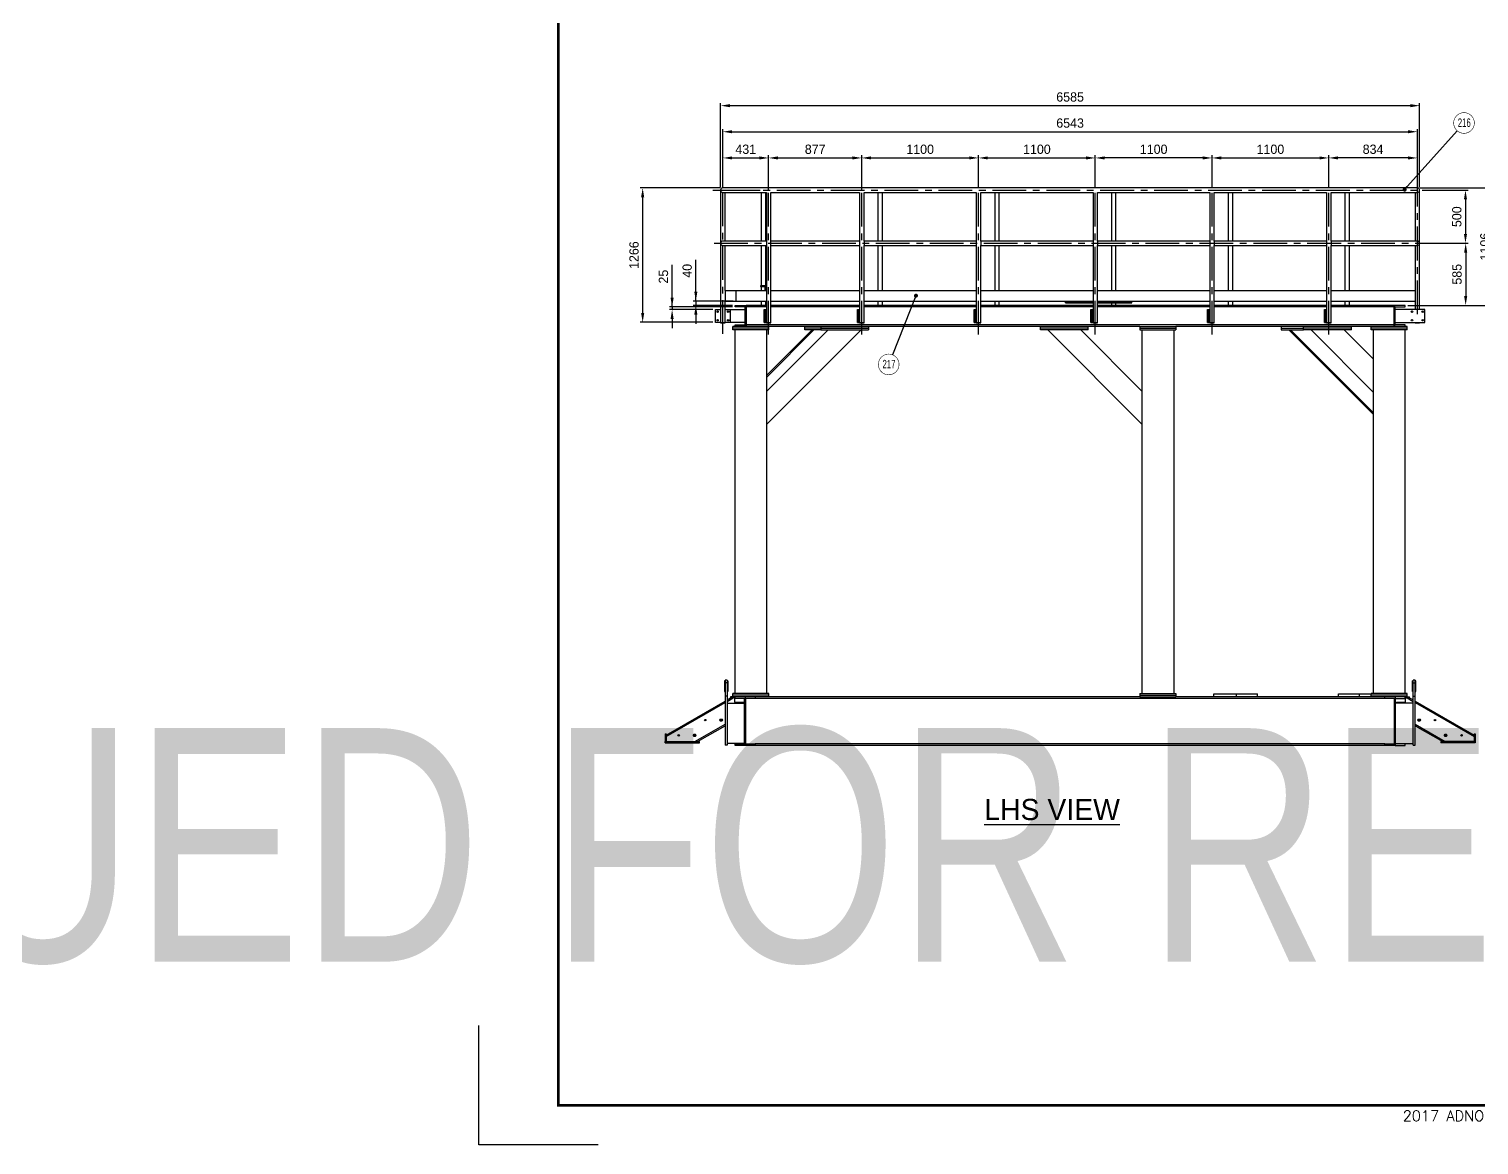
# Model space of a CAD drawing. Header units: millimetres. Extents: x 0 to 16187, y -20471 to 6290.
# Drawn here: x 1265 to 1812, y 1477 to 1897 of the extents above; entities that cross this region are included whole.
import ezdxf
from ezdxf.enums import TextEntityAlignment as Align

# ---------------------------------------------------------------- set-up
doc = ezdxf.new("R2018")
doc.units = ezdxf.units.MM
doc.header["$PDSIZE"] = -1
doc.linetypes.add('CENTERX2', pattern=[20.32, 12.7, -2.54, 2.54, -2.54])
doc.layers.add('BORDER1', color=3, linetype='Continuous')
doc.layers.add('BORDER2', color=7, linetype='Continuous')
doc.styles.add('ROMANC', font='ROMANC', dxfattribs={"height": 5})
doc.styles.add('ROMAND-1', font='ic-romand.shx')
doc.styles.add('ROMANS', font='ROMANS.shx', dxfattribs={"width": 0.8})
doc.styles.add('ROMANT', font='ROMANT', dxfattribs={"height": 4})
doc.styles.add('SLDTEXTSTYLE2', font='TXT', dxfattribs={"width": 0.686449})
doc.dimstyles.new('AM_ISO', dxfattribs={"dimtxt": 3.5, "dimasz": 3.5, "dimexe": 1, "dimexo": 1, "dimgap": 1.5, "dimtad": 1, "dimdsep": 46, "dimtxsty": 'Standard', "dimcen": 0, "dimclrd": 1, "dimclre": 1, "dimclrt": 1, "dimadec": 0, "dimazin": 2, "dimtp": 0.1, "dimtm": 0.1, "dimtfac": 0.71, "dimtdec": 3, "dimtmove": 0, "dimatfit": 3, "dimfxl": 1, "dimlwd": -1, "dimlwe": -1, "dimarcsym": 1})
doc.dimstyles.new('AM_ISO$7', dxfattribs={"dimtxt": 3.5, "dimasz": 3.5, "dimexe": 1, "dimexo": 1, "dimgap": 1.5, "dimtad": 1, "dimtoh": 1, "dimdsep": 46, "dimtxsty": 'Standard', "dimcen": 0, "dimclrd": 1, "dimclre": 1, "dimclrt": 1, "dimadec": 0, "dimazin": 2, "dimtp": 0.1, "dimtm": 0.1, "dimtfac": 0.71, "dimtdec": 3, "dimtmove": 0, "dimatfit": 3, "dimfxl": 1, "dimlwd": -1, "dimlwe": -1, "dimarcsym": 1})

# ---------------------------------------------------------------- blocks, each defined once
blk = doc.blocks.new('*U609')
at = {"layer": 'BORDER1', "color": 154, "true_color": 0x1859a9, "const_width": 1}
blk.add_lwpolyline([(1.81, 811), (1144, 811), (1144, 0), (0, 0), (0, 811)], close=True, dxfattribs=at)
at = {"layer": 'BORDER2'}
blk.add_lwpolyline([(15, -15), (-30, -15), (-30, 30)], dxfattribs=at)
at = {"layer": 'BORDER2', "color": 154, "true_color": 0x1859a9, "style": 'ROMANS'}
blk.add_text('2017 ADNOC Onshore . All rights reserved. Abu Dhabi Company for Onshore Petroleum Operations Ltd. Restricted Circulation', height=4, dxfattribs=at).set_placement((489.5, -2), align=Align.TOP_CENTER)
at = {"layer": 'BORDER2', "flags": 8}
for tag, height, style, p in [('REV-A', 3.24, 'ROMANS', (986.93, 140.25)), ('RE-A', 8.06, 'ROMANT', (1084.63, 7.17))]:
    blk.add_attdef(tag, text='', height=height, dxfattribs=dict(at, style=style)).set_placement(p, align=Align.CENTER)
at = {"layer": 'BORDER2', "style": 'ROMANS', "width": 3.830216}
blk.add_attdef('DATE-A', text='', height=3.24, dxfattribs=at).set_placement((995.51, 140.25), (1008.51, 140.25), align=Align.FIT)
at = {"layer": 'BORDER2'}
for tag, height, style, p in [('DRN-A', 3.24, 'ROMANS', (1018.38, 140.25)), ('CHD-A', 3.24, 'ROMANS', (1032.35, 140.25)), ('APD-A', 3.24, 'ROMANS', (1046.64, 140.25)), ('CONS_CONT_VEND', 4.2, 'ROMANC', (1061.39, 72.83))]:
    blk.add_attdef(tag, text='', height=height, dxfattribs=dict(at, style=style)).set_placement(p, align=Align.CENTER)
at = {"layer": 'BORDER2', "style": 'ROMANS', "width": 0.8}
for tag, p, height in [('1:X', (997.23, 122.55), 3.5), ('LOC', (1042.74, 122.55), 3.5), ('PROJ_NO', (1118.64, 122.55), 3.5), ('CONS_DRG_NO', (1011, 63), 3)]:
    blk.add_attdef(tag, p, '', height=height, dxfattribs=at)
at = {"layer": 'BORDER2', "lineweight": 30, "width": 0.8, "flags": 104}
blk.add_attdef('COMMENTS-A', text='', height=2.2, dxfattribs=at).set_placement((1055.21, 142.07), align=Align.MIDDLE_LEFT)
at = {"layer": 'BORDER2', "style": 'ROMANS', "width": 0.8}
for tag, p in [('PROJECT_TITLE_1', (1061.07, 55.35)), ('PROJECT_TITLE_2', (1061.07, 49.3))]:
    blk.add_attdef(tag, text='', height=3.5, dxfattribs=at).set_placement(p, align=Align.MIDDLE)
at = {"layer": 'BORDER2', "style": 'ROMANT', "width": 0.8}
for tag, p in [('DRG_TITLE_1', (1061.07, 36.31)), ('DRG_TITLE_2', (1061.07, 28.31)), ('DRG_TITLE_3', (1061.07, 20.31))]:
    blk.add_attdef(tag, text='', height=5, dxfattribs=at).set_placement(p, align=Align.CENTER)
at = {"layer": 'BORDER2', "style": 'ROMANT'}
for tag, p in [('AR', (995, 7.17)), ('PA', (1011.74, 7.17)), ('DC', (1028.45, 7.17)), ('TS', (1120.84, 7.17))]:
    blk.add_attdef(tag, p, '', height=8.06, dxfattribs=at)
for tag, p in [('SRNO', (1074.7, 7.17)), ('SH', (1115.8, 7.18))]:
    blk.add_attdef(tag, text='', height=8.06, dxfattribs=at).set_placement(p, align=Align.RIGHT)
at = {"layer": 'BORDER2', "style": 'ROMANS', "flags": 2}
blk.add_attdef('TB_VERSION', text='', height=2, dxfattribs=at).set_placement((1, -1), align=Align.TOP_LEFT)
blk = doc.blocks.new('*D4707')
at = {"color": 1, "linetype": 'ByBlock'}
for p, q in [((1789.5, 1837.6), (1818.2, 1837.6)), ((1817.2, 1834.1), (1817.2, 1796.86)), ((1784.92, 1793.36), (1818.2, 1793.36))]:
    blk.add_line(p, q, dxfattribs=at)
at = {"color": 1}
for points in [[(1817.78, 1834.1), (1816.61, 1834.1), (1817.2, 1837.6)], [(1816.61, 1796.86), (1817.78, 1796.86), (1817.2, 1793.36)]]:
    blk.add_solid(points, dxfattribs=at)
at = {"layer": 'Defpoints', "color": 0}
for p in [(1788.5, 1837.6), (1783.92, 1793.36), (1817.2, 1793.36)]:
    blk.add_point(p, dxfattribs=at)
at = {"color": 1, "insert": (1813.95, 1815.48), "char_height": 3.5, "attachment_point": 5, "rotation": 90}
blk.add_mtext('1106', dxfattribs=at)
blk = doc.blocks.new('*D4708')
at = {"color": 1, "linetype": 'ByBlock'}
for p, q in [((1526.78, 1837.76), (1526.78, 1849.9)), ((1530.28, 1848.9), (1540.54, 1848.9)), ((1544.04, 1837.76), (1544.04, 1849.9))]:
    blk.add_line(p, q, dxfattribs=at)
at = {"color": 1}
for points in [[(1530.28, 1849.48), (1530.28, 1848.32), (1526.78, 1848.9)], [(1540.54, 1848.32), (1540.54, 1849.48), (1544.04, 1848.9)]]:
    blk.add_solid(points, dxfattribs=at)
at = {"layer": 'Defpoints', "color": 0}
for p in [(1544.04, 1848.9), (1526.78, 1836.76), (1544.04, 1836.76)]:
    blk.add_point(p, dxfattribs=at)
at = {"color": 1, "insert": (1535.41, 1852.15), "char_height": 3.5, "attachment_point": 5}
blk.add_mtext('431', dxfattribs=at)
blk = doc.blocks.new('*D4709')
at = {"color": 1, "linetype": 'ByBlock'}
for p, q in [((1544.04, 1837.76), (1544.04, 1849.9)), ((1547.54, 1848.9), (1575.63, 1848.9)), ((1579.13, 1837.76), (1579.13, 1849.9))]:
    blk.add_line(p, q, dxfattribs=at)
at = {"color": 1}
for points in [[(1547.54, 1849.48), (1547.54, 1848.32), (1544.04, 1848.9)], [(1575.63, 1848.32), (1575.63, 1849.48), (1579.13, 1848.9)]]:
    blk.add_solid(points, dxfattribs=at)
at = {"layer": 'Defpoints', "color": 0}
for p in [(1579.13, 1848.9), (1544.04, 1836.76), (1579.13, 1836.76)]:
    blk.add_point(p, dxfattribs=at)
at = {"color": 1, "insert": (1561.58, 1852.15), "char_height": 3.5, "attachment_point": 5}
blk.add_mtext('877', dxfattribs=at)
blk = doc.blocks.new('*D4710')
at = {"color": 1, "linetype": 'ByBlock'}
for p, q in [((1579.13, 1837.76), (1579.13, 1849.9)), ((1582.63, 1848.9), (1619.63, 1848.9)), ((1623.13, 1837.76), (1623.13, 1849.9))]:
    blk.add_line(p, q, dxfattribs=at)
at = {"color": 1}
for points in [[(1582.63, 1849.48), (1582.63, 1848.32), (1579.13, 1848.9)], [(1619.63, 1848.32), (1619.63, 1849.48), (1623.13, 1848.9)]]:
    blk.add_solid(points, dxfattribs=at)
at = {"layer": 'Defpoints', "color": 0}
for p in [(1623.13, 1848.9), (1579.13, 1836.76), (1623.13, 1836.76)]:
    blk.add_point(p, dxfattribs=at)
at = {"color": 1, "insert": (1601.13, 1852.15), "char_height": 3.5, "attachment_point": 5}
blk.add_mtext('1100', dxfattribs=at)
blk = doc.blocks.new('*D4711')
at = {"color": 1, "linetype": 'ByBlock'}
for p, q in [((1623.13, 1837.76), (1623.13, 1849.9)), ((1626.63, 1848.9), (1663.63, 1848.9)), ((1667.13, 1837.76), (1667.13, 1849.9))]:
    blk.add_line(p, q, dxfattribs=at)
at = {"color": 1}
for points in [[(1626.63, 1849.48), (1626.63, 1848.32), (1623.13, 1848.9)], [(1663.63, 1848.32), (1663.63, 1849.48), (1667.13, 1848.9)]]:
    blk.add_solid(points, dxfattribs=at)
at = {"layer": 'Defpoints', "color": 0}
for p in [(1667.13, 1848.9), (1623.13, 1836.76), (1667.13, 1836.76)]:
    blk.add_point(p, dxfattribs=at)
at = {"color": 1, "insert": (1645.13, 1852.15), "char_height": 3.5, "attachment_point": 5}
blk.add_mtext('1100', dxfattribs=at)
blk = doc.blocks.new('*D4712')
at = {"color": 1, "linetype": 'ByBlock'}
for p, q in [((1667.13, 1837.76), (1667.13, 1849.9)), ((1707.63, 1848.9), (1670.63, 1848.9)), ((1711.13, 1837.76), (1711.13, 1849.9))]:
    blk.add_line(p, q, dxfattribs=at)
at = {"color": 1}
for points in [[(1670.63, 1849.48), (1670.63, 1848.32), (1667.13, 1848.9)], [(1707.63, 1848.32), (1707.63, 1849.48), (1711.13, 1848.9)]]:
    blk.add_solid(points, dxfattribs=at)
at = {"layer": 'Defpoints', "color": 0}
for p in [(1667.13, 1848.9), (1667.13, 1836.76), (1711.13, 1836.76)]:
    blk.add_point(p, dxfattribs=at)
at = {"color": 1, "insert": (1689.13, 1852.15), "char_height": 3.5, "attachment_point": 5}
blk.add_mtext('1100', dxfattribs=at)
blk = doc.blocks.new('*D4713')
at = {"color": 1, "linetype": 'ByBlock'}
for p, q in [((1711.13, 1837.76), (1711.13, 1849.9)), ((1714.63, 1848.9), (1751.63, 1848.9)), ((1755.13, 1837.76), (1755.13, 1849.9))]:
    blk.add_line(p, q, dxfattribs=at)
at = {"color": 1}
for points in [[(1714.63, 1849.48), (1714.63, 1848.32), (1711.13, 1848.9)], [(1751.63, 1848.32), (1751.63, 1849.48), (1755.13, 1848.9)]]:
    blk.add_solid(points, dxfattribs=at)
at = {"layer": 'Defpoints', "color": 0}
for p in [(1755.13, 1848.9), (1711.13, 1836.76), (1755.13, 1836.76)]:
    blk.add_point(p, dxfattribs=at)
at = {"color": 1, "insert": (1733.13, 1852.15), "char_height": 3.5, "attachment_point": 5}
blk.add_mtext('1100', dxfattribs=at)
blk = doc.blocks.new('*D4714')
at = {"color": 1, "linetype": 'ByBlock'}
for p, q in [((1755.13, 1837.76), (1755.13, 1849.9)), ((1785, 1848.9), (1758.63, 1848.9)), ((1788.5, 1837.76), (1788.5, 1849.9))]:
    blk.add_line(p, q, dxfattribs=at)
at = {"color": 1}
for points in [[(1758.63, 1849.48), (1758.63, 1848.32), (1755.13, 1848.9)], [(1785, 1848.32), (1785, 1849.48), (1788.5, 1848.9)]]:
    blk.add_solid(points, dxfattribs=at)
at = {"layer": 'Defpoints', "color": 0}
for p in [(1755.13, 1848.9), (1755.13, 1836.76), (1788.5, 1836.76)]:
    blk.add_point(p, dxfattribs=at)
at = {"color": 1, "insert": (1771.81, 1852.15), "char_height": 3.5, "attachment_point": 5}
blk.add_mtext('834', dxfattribs=at)
blk = doc.blocks.new('*D4715')
at = {"color": 1, "linetype": 'ByBlock'}
for p, q in [((1526.78, 1837.76), (1526.78, 1859.77)), ((1530.28, 1858.77), (1785, 1858.77)), ((1788.5, 1837.76), (1788.5, 1859.77))]:
    blk.add_line(p, q, dxfattribs=at)
at = {"color": 1}
for points in [[(1530.28, 1859.35), (1530.28, 1858.19), (1526.78, 1858.77)], [(1785, 1858.19), (1785, 1859.35), (1788.5, 1858.77)]]:
    blk.add_solid(points, dxfattribs=at)
at = {"layer": 'Defpoints', "color": 0}
for p in [(1788.5, 1858.77), (1526.78, 1836.76), (1788.5, 1836.76)]:
    blk.add_point(p, dxfattribs=at)
at = {"color": 1, "insert": (1657.64, 1862.02), "char_height": 3.5, "attachment_point": 5}
blk.add_mtext('6543', dxfattribs=at)
blk = doc.blocks.new('*D4716')
at = {"color": 1, "linetype": 'ByBlock'}
for p, q in [((1525.94, 1837.76), (1525.94, 1869.6)), ((1789.35, 1837.76), (1789.35, 1869.6)), ((1529.44, 1868.6), (1785.85, 1868.6))]:
    blk.add_line(p, q, dxfattribs=at)
at = {"color": 1}
for points in [[(1529.44, 1869.18), (1529.44, 1868.01), (1525.94, 1868.6)], [(1785.85, 1868.01), (1785.85, 1869.18), (1789.35, 1868.6)]]:
    blk.add_solid(points, dxfattribs=at)
at = {"layer": 'Defpoints', "color": 0}
for p in [(1789.35, 1868.6), (1525.94, 1836.76), (1789.35, 1836.76)]:
    blk.add_point(p, dxfattribs=at)
at = {"color": 1, "insert": (1657.64, 1871.85), "char_height": 3.5, "attachment_point": 5}
blk.add_mtext('6585', dxfattribs=at)
blk = doc.blocks.new('*D4717')
at = {"color": 1, "linetype": 'ByBlock'}
for p, q in [((1790.35, 1836.76), (1807.63, 1836.76)), ((1806.63, 1833.26), (1806.63, 1820.26)), ((1790.35, 1816.76), (1807.63, 1816.76))]:
    blk.add_line(p, q, dxfattribs=at)
at = {"color": 1}
for points in [[(1807.21, 1833.26), (1806.05, 1833.26), (1806.63, 1836.76)], [(1806.05, 1820.26), (1807.21, 1820.26), (1806.63, 1816.76)]]:
    blk.add_solid(points, dxfattribs=at)
at = {"layer": 'Defpoints', "color": 0}
for p in [(1789.35, 1836.76), (1789.35, 1816.76), (1806.63, 1816.76)]:
    blk.add_point(p, dxfattribs=at)
at = {"color": 1, "insert": (1803.38, 1826.76), "char_height": 3.5, "attachment_point": 5, "rotation": 90}
blk.add_mtext('500', dxfattribs=at)
blk = doc.blocks.new('*D4718')
at = {"color": 1, "linetype": 'ByBlock'}
for p, q in [((1790.35, 1816.76), (1807.71, 1816.76)), ((1806.71, 1813.26), (1806.71, 1796.86)), ((1784.92, 1793.36), (1807.71, 1793.36))]:
    blk.add_line(p, q, dxfattribs=at)
at = {"color": 1}
for points in [[(1807.29, 1813.26), (1806.12, 1813.26), (1806.71, 1816.76)], [(1806.12, 1796.86), (1807.29, 1796.86), (1806.71, 1793.36)]]:
    blk.add_solid(points, dxfattribs=at)
at = {"layer": 'Defpoints', "color": 0}
for p in [(1789.35, 1816.76), (1783.92, 1793.36), (1806.71, 1793.36)]:
    blk.add_point(p, dxfattribs=at)
at = {"color": 1, "insert": (1803.46, 1805.06), "char_height": 3.5, "attachment_point": 5, "rotation": 90}
blk.add_mtext('585', dxfattribs=at)
blk = doc.blocks.new('*D4719')
at = {"color": 1, "linetype": 'ByBlock'}
for p, q in [((1525.78, 1837.6), (1495.56, 1837.6)), ((1496.56, 1834.1), (1496.56, 1790.46)), ((1522.98, 1786.96), (1495.56, 1786.96))]:
    blk.add_line(p, q, dxfattribs=at)
at = {"color": 1}
for points in [[(1497.14, 1834.1), (1495.97, 1834.1), (1496.56, 1837.6)], [(1495.97, 1790.46), (1497.14, 1790.46), (1496.56, 1786.96)]]:
    blk.add_solid(points, dxfattribs=at)
at = {"layer": 'Defpoints', "color": 0}
for p in [(1526.78, 1837.6), (1496.56, 1786.96), (1523.98, 1786.96)]:
    blk.add_point(p, dxfattribs=at)
at = {"color": 1, "insert": (1493.31, 1812.28), "char_height": 3.5, "attachment_point": 5, "rotation": 90}
blk.add_mtext('1266', dxfattribs=at)
blk = doc.blocks.new('*D4734')
at = {"color": 1, "linetype": 'ByBlock'}
for p, q in [((1507.66, 1792.76), (1507.66, 1808.59)), ((1507.66, 1796.26), (1507.66, 1799.76)), ((1530.36, 1792.76), (1506.66, 1792.76)), ((1507.66, 1792.76), (1507.66, 1791.76)), ((1522.98, 1791.76), (1506.66, 1791.76)), ((1507.66, 1788.26), (1507.66, 1784.76))]:
    blk.add_line(p, q, dxfattribs=at)
at = {"color": 1}
for points in [[(1507.07, 1796.26), (1508.24, 1796.26), (1507.66, 1792.76)], [(1508.24, 1788.26), (1507.07, 1788.26), (1507.66, 1791.76)]]:
    blk.add_solid(points, dxfattribs=at)
at = {"layer": 'Defpoints', "color": 0}
for p in [(1531.36, 1792.76), (1507.66, 1791.76), (1523.98, 1791.76)]:
    blk.add_point(p, dxfattribs=at)
at = {"color": 1, "insert": (1504.41, 1804.17), "char_height": 3.5, "attachment_point": 5, "rotation": 90}
blk.add_mtext('25', dxfattribs=at)
blk = doc.blocks.new('*D4748')
at = {"color": 1, "linetype": 'ByBlock'}
for p, q in [((1516.6, 1794.96), (1516.6, 1810.5)), ((1516.6, 1798.46), (1516.6, 1801.96)), ((1530.63, 1794.96), (1515.6, 1794.96)), ((1530.36, 1793.36), (1515.6, 1793.36)), ((1516.6, 1794.96), (1516.6, 1793.36)), ((1516.6, 1789.86), (1516.6, 1786.36))]:
    blk.add_line(p, q, dxfattribs=at)
at = {"color": 1}
for points in [[(1516.01, 1798.46), (1517.18, 1798.46), (1516.6, 1794.96)], [(1517.18, 1789.86), (1516.01, 1789.86), (1516.6, 1793.36)]]:
    blk.add_solid(points, dxfattribs=at)
at = {"layer": 'Defpoints', "color": 0}
for p in [(1516.6, 1793.36), (1531.36, 1793.36), (1531.63, 1794.96)]:
    blk.add_point(p, dxfattribs=at)
at = {"color": 1, "insert": (1513.35, 1806.37), "char_height": 3.5, "attachment_point": 5, "rotation": 90}
blk.add_mtext('40', dxfattribs=at)

msp = doc.modelspace()

# ---------------------------------------------------------------- linework, layer by layer
at = {"color": 3, "linetype": 'CENTERX2'}
for p, q in [((1526.78285, 1782.61419), (1526.78285, 1842.53742)), ((1544.03885, 1782.37419), (1544.03885, 1842.29742)), ((1579.12685, 1782.37419), (1579.12685, 1843.62841)), ((1623.12685, 1782.37419), (1623.12685, 1842.29742)), ((1667.12685, 1782.37419), (1667.12685, 1842.29742)), ((1711.12685, 1782.37419), (1711.12685, 1842.29742)), ((1755.12685, 1782.37419), (1755.12685, 1842.29742)), ((1523.06628, 1836.75594), (1544.03885, 1836.75594)), ((1526.78285, 1836.75594), (1800.65781, 1836.75594)), ((1788.50285, 1789.98831), (1788.50285, 1840.67019)), ((1523.51428, 1816.75594), (1800.65781, 1816.75594))]:
    msp.add_line(p, q, dxfattribs=at)
at = {"color": 7, "linetype": 'Continuous', "lineweight": 25}
for p, q in [((1525.93885, 1836.75594), (1525.93885, 1786.95594)), ((1530.78285, 1837.59994), (1526.78285, 1837.59994)), ((1544.03885, 1837.59994), (1530.78285, 1837.59994)), ((1579.12685, 1837.59994), (1544.03885, 1837.59994)), ((1544.03885, 1836.75594), (1544.03885, 1837.59994)), ((1784.50285, 1837.59994), (1579.12685, 1837.59994)), ((1579.12685, 1836.75594), (1579.12685, 1837.59994)), ((1788.50285, 1837.59994), (1784.50285, 1837.59994)), ((1789.34685, 1791.75594), (1789.34685, 1836.75594)), ((1526.78285, 1835.91194), (1530.78285, 1835.91194)), ((1527.62685, 1817.59994), (1527.62685, 1835.91194)), ((1530.78285, 1835.91194), (1543.19485, 1835.91194)), ((1541.23345, 1835.91194), (1541.23345, 1817.59994)), ((1542.92145, 1817.59994), (1542.92145, 1835.91194)), ((1543.19485, 1835.91194), (1543.19485, 1817.59994)), ((1544.88285, 1835.91194), (1578.28285, 1835.91194)), ((1544.88285, 1786.95594), (1544.88285, 1835.91194)), ((1578.28285, 1835.91194), (1578.28285, 1786.95594)), ((1579.97085, 1835.91194), (1622.28285, 1835.91194)), ((1579.97085, 1817.59994), (1579.97085, 1835.91194)), ((1585.23345, 1835.91194), (1585.23345, 1817.59994)), ((1586.92145, 1817.59994), (1586.92145, 1835.91194)), ((1622.28285, 1835.91194), (1622.28285, 1817.59994)), ((1623.97085, 1835.91194), (1666.28285, 1835.91194)), ((1623.97085, 1817.59994), (1623.97085, 1835.91194)), ((1629.23345, 1835.91194), (1629.23345, 1817.59994)), ((1630.92145, 1817.59994), (1630.92145, 1835.91194)), ((1666.28285, 1835.91194), (1666.28285, 1817.59994)), ((1667.97085, 1835.91194), (1710.28285, 1835.91194)), ((1667.97085, 1817.59994), (1667.97085, 1835.91194)), ((1673.23345, 1835.91194), (1673.23345, 1817.59994)), ((1674.92145, 1817.59994), (1674.92145, 1835.91194)), ((1710.28285, 1835.91194), (1710.28285, 1817.59994)), ((1711.97085, 1835.91194), (1754.28285, 1835.91194)), ((1711.97085, 1817.59994), (1711.97085, 1835.91194)), ((1717.23345, 1835.91194), (1717.23345, 1817.59994)), ((1718.92145, 1817.59994), (1718.92145, 1835.91194)), ((1754.28285, 1835.91194), (1754.28285, 1817.59994)), ((1755.97085, 1835.91194), (1784.50285, 1835.91194)), ((1755.97085, 1817.59994), (1755.97085, 1835.91194)), ((1761.23345, 1835.91194), (1761.23345, 1817.59994)), ((1762.92145, 1817.59994), (1762.92145, 1835.91194)), ((1784.50285, 1835.91194), (1788.50285, 1835.91194)), ((1787.65885, 1835.91194), (1787.65885, 1817.59994)), ((1530.78285, 1817.59994), (1526.78285, 1817.59994)), ((1526.78285, 1815.91194), (1530.78285, 1815.91194)), ((1527.62685, 1798.95594), (1527.62685, 1815.91194)), ((1543.19485, 1817.59994), (1530.78285, 1817.59994)), ((1530.78285, 1815.91194), (1543.19485, 1815.91194)), ((1541.23345, 1815.91194), (1541.23345, 1800.75594)), ((1542.92145, 1798.95594), (1542.92145, 1815.91194)), ((1543.19485, 1815.91194), (1543.19485, 1786.95594)), ((1578.28285, 1817.59994), (1544.88285, 1817.59994)), ((1544.88285, 1815.91194), (1578.28285, 1815.91194)), ((1622.28285, 1817.59994), (1579.97085, 1817.59994)), ((1579.97085, 1815.91194), (1622.28285, 1815.91194)), ((1579.97085, 1786.95594), (1579.97085, 1815.91194)), ((1585.23345, 1815.91194), (1585.23345, 1798.95594)), ((1586.92145, 1798.95594), (1586.92145, 1815.91194)), ((1622.28285, 1815.91194), (1622.28285, 1786.95594)), ((1666.28285, 1817.59994), (1623.97085, 1817.59994)), ((1623.97085, 1815.91194), (1666.28285, 1815.91194)), ((1623.97085, 1786.95594), (1623.97085, 1815.91194)), ((1629.23345, 1815.91194), (1629.23345, 1798.95594)), ((1630.92145, 1798.95594), (1630.92145, 1815.91194)), ((1666.28285, 1815.91194), (1666.28285, 1786.95594)), ((1710.28285, 1817.59994), (1667.97085, 1817.59994)), ((1667.97085, 1815.91194), (1710.28285, 1815.91194)), ((1667.97085, 1786.95594), (1667.97085, 1815.91194)), ((1673.23345, 1815.91194), (1673.23345, 1798.95594)), ((1674.92145, 1798.95594), (1674.92145, 1815.91194)), ((1710.28285, 1815.91194), (1710.28285, 1786.95594)), ((1754.28285, 1817.59994), (1711.97085, 1817.59994)), ((1711.97085, 1815.91194), (1754.28285, 1815.91194)), ((1711.97085, 1786.95594), (1711.97085, 1815.91194)), ((1717.23345, 1815.91194), (1717.23345, 1798.95594)), ((1718.92145, 1798.95594), (1718.92145, 1815.91194)), ((1754.28285, 1815.91194), (1754.28285, 1786.95594)), ((1784.50285, 1817.59994), (1755.97085, 1817.59994)), ((1755.97085, 1815.91194), (1784.50285, 1815.91194)), ((1755.97085, 1786.95594), (1755.97085, 1815.91194)), ((1761.23345, 1815.91194), (1761.23345, 1798.95594)), ((1762.92145, 1798.95594), (1762.92145, 1815.91194)), ((1788.50285, 1817.59994), (1784.50285, 1817.59994)), ((1784.50285, 1815.91194), (1788.50285, 1815.91194)), ((1787.65885, 1815.91194), (1787.65885, 1798.95594)), ((1527.62685, 1798.95594), (1527.62685, 1794.95594)), ((1527.62685, 1798.95594), (1531.62685, 1798.95594)), ((1531.62685, 1798.95594), (1531.62685, 1794.95594)), ((1531.62685, 1798.95594), (1543.19485, 1798.95594)), ((1541.00285, 1800.75594), (1541.00285, 1800.43594)), ((1542.80285, 1800.75594), (1541.00285, 1800.75594)), ((1541.00285, 1800.43594), (1542.56285, 1800.43594)), ((1541.23345, 1800.43594), (1541.23345, 1798.95594)), ((1542.56285, 1800.43594), (1542.56285, 1798.95594)), ((1542.80285, 1798.95594), (1542.80285, 1800.75594)), ((1544.88285, 1798.95594), (1578.28285, 1798.95594)), ((1579.97085, 1798.95594), (1622.28285, 1798.95594)), ((1623.97085, 1798.95594), (1666.28285, 1798.95594)), ((1667.97085, 1798.95594), (1710.28285, 1798.95594)), ((1711.97085, 1798.95594), (1754.28285, 1798.95594)), ((1755.97085, 1798.95594), (1783.65885, 1798.95594)), ((1783.65885, 1798.95594), (1787.65885, 1798.95594)), ((1787.65885, 1798.95594), (1787.65885, 1794.95594)), ((1527.62685, 1786.95594), (1527.62685, 1794.95594)), ((1527.62685, 1794.95594), (1531.62685, 1794.95594)), ((1531.36285, 1792.75594), (1531.36285, 1793.35594)), ((1531.36285, 1793.35594), (1535.36285, 1793.35594)), ((1535.18285, 1792.75594), (1531.36285, 1792.75594)), ((1531.62685, 1794.95594), (1543.19485, 1794.95594)), ((1535.18285, 1785.95594), (1535.18285, 1792.75594)), ((1535.36285, 1793.35594), (1535.36285, 1785.35594)), ((1535.36285, 1793.35594), (1535.54285, 1793.35594)), ((1535.54285, 1793.35594), (1535.54285, 1785.35594)), ((1543.19485, 1793.35594), (1535.54285, 1793.35594)), ((1535.54285, 1793.35594), (1535.54285, 1792.75594)), ((1543.19485, 1792.75594), (1535.54285, 1792.75594)), ((1541.23345, 1794.95594), (1541.23345, 1793.35594)), ((1542.92145, 1793.35594), (1542.92145, 1794.95594)), ((1544.88285, 1794.95594), (1578.28285, 1794.95594)), ((1578.28285, 1793.35594), (1544.88285, 1793.35594)), ((1578.28285, 1792.75594), (1544.88285, 1792.75594)), ((1579.97085, 1794.95594), (1622.28285, 1794.95594)), ((1622.28285, 1793.35594), (1579.97085, 1793.35594)), ((1622.28285, 1792.75594), (1579.97085, 1792.75594)), ((1585.23345, 1794.95594), (1585.23345, 1793.35594)), ((1586.92145, 1793.35594), (1586.92145, 1794.95594)), ((1623.97085, 1794.95594), (1666.28285, 1794.95594)), ((1666.28285, 1793.35594), (1623.97085, 1793.35594)), ((1666.28285, 1792.75594), (1623.97085, 1792.75594)), ((1629.23345, 1794.95594), (1629.23345, 1793.35594)), ((1630.92145, 1793.35594), (1630.92145, 1794.95594)), ((1655.96285, 1794.67594), (1655.96285, 1794.95594)), ((1655.96285, 1794.67594), (1666.28285, 1794.67594)), ((1655.96285, 1794.35594), (1655.96285, 1794.67594)), ((1655.96285, 1794.35594), (1666.28285, 1794.35594)), ((1667.97085, 1794.95594), (1710.28285, 1794.95594)), ((1667.97085, 1794.67594), (1680.96285, 1794.67594)), ((1667.97085, 1794.35594), (1680.96285, 1794.35594)), ((1710.28285, 1793.35594), (1667.97085, 1793.35594)), ((1710.28285, 1792.75594), (1667.97085, 1792.75594)), ((1673.23345, 1794.35594), (1673.23345, 1793.35594)), ((1674.92145, 1793.35594), (1674.92145, 1794.35594)), ((1680.96285, 1794.67594), (1680.96285, 1794.95594)), ((1680.96285, 1794.35594), (1680.96285, 1794.67594)), ((1711.97085, 1794.95594), (1754.28285, 1794.95594)), ((1754.28285, 1793.35594), (1711.97085, 1793.35594)), ((1754.28285, 1792.75594), (1711.97085, 1792.75594)), ((1717.23345, 1794.95594), (1717.23345, 1793.35594)), ((1718.92145, 1793.35594), (1718.92145, 1794.95594)), ((1755.97085, 1794.95594), (1783.65885, 1794.95594)), ((1779.74285, 1793.35594), (1755.97085, 1793.35594)), ((1779.74285, 1792.75594), (1755.97085, 1792.75594)), ((1761.23345, 1794.95594), (1761.23345, 1793.35594)), ((1762.92145, 1793.35594), (1762.92145, 1794.95594)), ((1779.74285, 1785.35594), (1779.74285, 1793.35594)), ((1779.74285, 1793.35594), (1779.92285, 1793.35594)), ((1779.74285, 1792.75594), (1779.74285, 1793.35594)), ((1779.92285, 1793.35594), (1779.92285, 1785.35594)), ((1783.92285, 1793.35594), (1779.92285, 1793.35594)), ((1780.10285, 1792.75594), (1783.92285, 1792.75594)), ((1780.10285, 1785.95594), (1780.10285, 1792.75594)), ((1783.65885, 1794.95594), (1787.65885, 1794.95594)), ((1783.92285, 1792.75594), (1783.92285, 1793.35594)), ((1787.65885, 1794.95594), (1787.65885, 1791.75594)), ((1523.98285, 1786.95594), (1523.98285, 1791.75594)), ((1523.98285, 1791.75594), (1525.93885, 1791.75594)), ((1525.93885, 1786.95594), (1523.98285, 1786.95594)), ((1525.93885, 1786.95594), (1525.93885, 1786.71594)), ((1525.93885, 1786.95594), (1527.62685, 1786.95594)), ((1525.93885, 1786.95594), (1527.48942, 1786.95594)), ((1527.48942, 1786.95594), (1527.62685, 1786.95594)), ((1527.62685, 1791.75594), (1529.58285, 1791.75594)), ((1527.62685, 1786.71594), (1527.62685, 1786.95594)), ((1529.58285, 1786.95594), (1527.62685, 1786.95594)), ((1529.58285, 1791.75594), (1529.58285, 1786.95594)), ((1529.58285, 1791.75594), (1535.18285, 1791.75594)), ((1535.18285, 1786.95594), (1529.58285, 1786.95594)), ((1542.37345, 1786.95594), (1542.37345, 1791.75594)), ((1542.37345, 1791.75594), (1542.77345, 1791.75594)), ((1542.37345, 1786.95594), (1542.77345, 1786.95594)), ((1542.77345, 1786.95594), (1542.77345, 1791.75594)), ((1542.77345, 1791.75594), (1543.17345, 1791.75594)), ((1542.77345, 1786.95594), (1543.17345, 1786.95594)), ((1543.17345, 1786.95594), (1543.17345, 1791.75594)), ((1543.19485, 1786.95594), (1543.19485, 1786.71594)), ((1543.19485, 1786.95594), (1544.03885, 1786.95594)), ((1543.19485, 1786.95594), (1544.88285, 1786.95594)), ((1544.03885, 1786.95594), (1544.88285, 1786.95594)), ((1544.88285, 1786.71594), (1544.88285, 1786.95594)), ((1577.46145, 1786.95594), (1577.46145, 1791.75594)), ((1577.46145, 1791.75594), (1577.86145, 1791.75594)), ((1577.46145, 1786.95594), (1577.86145, 1786.95594)), ((1577.86145, 1786.95594), (1577.86145, 1791.75594)), ((1577.86145, 1791.75594), (1578.26145, 1791.75594)), ((1577.86145, 1786.95594), (1578.26145, 1786.95594)), ((1578.26145, 1786.95594), (1578.26145, 1791.75594)), ((1578.28285, 1786.95594), (1578.28285, 1786.71594)), ((1578.28285, 1786.95594), (1579.12685, 1786.95594)), ((1578.28285, 1786.95594), (1579.97085, 1786.95594)), ((1579.12685, 1786.95594), (1579.97085, 1786.95594)), ((1579.97085, 1786.71594), (1579.97085, 1786.95594)), ((1621.46145, 1786.95594), (1621.46145, 1791.75594)), ((1621.46145, 1791.75594), (1621.86145, 1791.75594)), ((1621.46145, 1786.95594), (1621.86145, 1786.95594)), ((1621.86145, 1786.95594), (1621.86145, 1791.75594)), ((1621.86145, 1791.75594), (1622.26145, 1791.75594)), ((1621.86145, 1786.95594), (1622.26145, 1786.95594)), ((1622.26145, 1786.95594), (1622.26145, 1791.75594)), ((1622.28285, 1786.95594), (1622.28285, 1786.71594)), ((1622.28285, 1786.95594), (1623.12685, 1786.95594)), ((1622.28285, 1786.95594), (1623.97085, 1786.95594)), ((1623.12685, 1786.95594), (1623.97085, 1786.95594)), ((1623.97085, 1786.71594), (1623.97085, 1786.95594)), ((1665.46145, 1791.75594), (1665.86145, 1791.75594)), ((1665.46145, 1786.95594), (1665.46145, 1791.75594)), ((1665.46145, 1786.95594), (1665.86145, 1786.95594)), ((1665.86145, 1786.95594), (1665.86145, 1791.75594)), ((1665.86145, 1791.75594), (1666.26145, 1791.75594)), ((1665.86145, 1786.95594), (1666.26145, 1786.95594)), ((1666.26145, 1786.95594), (1666.26145, 1791.75594)), ((1666.28285, 1786.95594), (1666.28285, 1786.71594)), ((1666.28285, 1786.95594), (1667.12685, 1786.95594)), ((1666.28285, 1786.95594), (1667.97085, 1786.95594)), ((1667.12685, 1786.95594), (1667.97085, 1786.95594)), ((1667.97085, 1786.71594), (1667.97085, 1786.95594)), ((1709.46145, 1786.95594), (1709.46145, 1791.75594)), ((1709.46145, 1791.75594), (1709.86145, 1791.75594)), ((1709.46145, 1786.95594), (1709.86145, 1786.95594)), ((1709.86145, 1786.95594), (1709.86145, 1791.75594)), ((1709.86145, 1791.75594), (1710.26145, 1791.75594)), ((1709.86145, 1786.95594), (1710.26145, 1786.95594)), ((1710.26145, 1786.95594), (1710.26145, 1791.75594)), ((1710.28285, 1786.95594), (1710.28285, 1786.71594)), ((1710.28285, 1786.95594), (1711.12685, 1786.95594)), ((1710.28285, 1786.95594), (1711.97085, 1786.95594)), ((1711.12685, 1786.95594), (1711.97085, 1786.95594)), ((1711.97085, 1786.71594), (1711.97085, 1786.95594)), ((1753.46145, 1786.95594), (1753.46145, 1791.75594)), ((1753.46145, 1791.75594), (1753.86145, 1791.75594)), ((1753.46145, 1786.95594), (1753.86145, 1786.95594)), ((1753.86145, 1786.95594), (1753.86145, 1791.75594)), ((1753.86145, 1791.75594), (1754.26145, 1791.75594)), ((1753.86145, 1786.95594), (1754.26145, 1786.95594)), ((1754.26145, 1786.95594), (1754.26145, 1791.75594)), ((1754.28285, 1786.95594), (1754.28285, 1786.71594)), ((1754.28285, 1786.95594), (1755.12685, 1786.95594)), ((1754.28285, 1786.95594), (1755.97085, 1786.95594)), ((1755.12685, 1786.95594), (1755.97085, 1786.95594)), ((1755.97085, 1786.71594), (1755.97085, 1786.95594)), ((1791.30285, 1791.75594), (1780.10285, 1791.75594)), ((1780.10285, 1786.95594), (1791.30285, 1786.95594)), ((1787.65885, 1786.95594), (1787.65885, 1786.71594)), ((1789.34685, 1786.71594), (1789.34685, 1786.95594)), ((1791.30285, 1786.95594), (1791.30285, 1791.75594)), ((1525.93885, 1786.71594), (1527.62685, 1786.71594)), ((1530.56285, 1784.71594), (1530.56285, 1785.35594)), ((1544.16285, 1785.35594), (1530.56285, 1785.35594)), ((1544.16285, 1784.71594), (1530.56285, 1784.71594)), ((1530.56285, 1784.07594), (1530.56285, 1784.71594)), ((1544.16285, 1784.07594), (1530.56285, 1784.07594)), ((1531.36285, 1785.35594), (1531.36285, 1785.95594)), ((1531.36285, 1785.95594), (1535.18285, 1785.95594)), ((1531.36285, 1647.11594), (1531.36285, 1784.07594)), ((1535.54285, 1785.95594), (1535.54285, 1785.35594)), ((1779.74285, 1785.95594), (1535.54285, 1785.95594)), ((1543.19485, 1786.71594), (1544.03885, 1786.71594)), ((1543.36285, 1767.02102), (1560.41777, 1784.07594)), ((1543.36285, 1766.31392), (1561.12487, 1784.07594)), ((1566.41777, 1784.07594), (1543.36285, 1761.02102)), ((1578.86285, 1784.07594), (1543.36285, 1748.57594)), ((1543.36285, 1647.11594), (1543.36285, 1784.07594)), ((1544.03885, 1786.71594), (1544.88285, 1786.71594)), ((1683.92285, 1785.35594), (1544.16285, 1785.35594)), ((1544.16285, 1784.71594), (1544.16285, 1785.35594)), ((1544.16285, 1784.07594), (1544.16285, 1784.71594)), ((1557.66285, 1784.71594), (1557.66285, 1785.35594)), ((1563.66285, 1784.71594), (1557.66285, 1784.71594)), ((1557.66285, 1784.07594), (1557.66285, 1784.71594)), ((1563.66285, 1784.07594), (1557.66285, 1784.07594)), ((1563.66285, 1785.35594), (1563.66285, 1784.71594)), ((1563.66285, 1785.35594), (1581.66285, 1785.35594)), ((1563.66285, 1784.71594), (1581.66285, 1784.71594)), ((1563.66285, 1784.71594), (1563.66285, 1784.07594)), ((1563.66285, 1784.07594), (1581.66285, 1784.07594)), ((1578.28285, 1786.71594), (1579.12685, 1786.71594)), ((1579.12685, 1786.71594), (1579.97085, 1786.71594)), ((1581.66285, 1785.35594), (1581.66285, 1784.71594)), ((1581.66285, 1784.71594), (1581.66285, 1784.07594)), ((1622.28285, 1786.71594), (1623.12685, 1786.71594)), ((1623.12685, 1786.71594), (1623.97085, 1786.71594)), ((1646.42285, 1784.71594), (1646.42285, 1785.35594)), ((1664.42285, 1785.35594), (1646.42285, 1785.35594)), ((1664.42285, 1784.71594), (1646.42285, 1784.71594)), ((1646.42285, 1784.07594), (1646.42285, 1784.71594)), ((1664.42285, 1784.07594), (1646.42285, 1784.07594)), ((1684.72285, 1748.57594), (1649.22285, 1784.07594)), ((1684.72285, 1761.02102), (1661.66793, 1784.07594)), ((1664.42285, 1784.71594), (1664.42285, 1785.35594)), ((1664.42285, 1784.07594), (1664.42285, 1784.71594)), ((1666.28285, 1786.71594), (1667.12685, 1786.71594)), ((1667.12685, 1786.71594), (1667.97085, 1786.71594)), ((1683.92285, 1785.35594), (1683.92285, 1784.71594)), ((1683.92285, 1785.35594), (1697.52285, 1785.35594)), ((1683.92285, 1784.71594), (1683.92285, 1784.07594)), ((1683.92285, 1784.71594), (1697.52285, 1784.71594)), ((1683.92285, 1784.07594), (1697.52285, 1784.07594)), ((1684.72285, 1784.07594), (1684.72285, 1647.11594)), ((1696.72285, 1784.07594), (1696.72285, 1647.11594)), ((1771.12285, 1785.35594), (1697.52285, 1785.35594)), ((1697.52285, 1785.35594), (1697.52285, 1784.71594)), ((1697.52285, 1784.71594), (1697.52285, 1784.07594)), ((1710.28285, 1786.71594), (1711.12685, 1786.71594)), ((1711.12685, 1786.71594), (1711.97085, 1786.71594)), ((1737.22285, 1785.35594), (1737.22285, 1784.71594)), ((1737.22285, 1784.71594), (1737.22285, 1784.07594)), ((1737.22285, 1784.71594), (1745.62285, 1784.71594)), ((1737.22285, 1784.07594), (1745.62285, 1784.07594)), ((1740.02285, 1784.07594), (1771.92285, 1752.17594)), ((1740.72995, 1784.07594), (1771.92285, 1752.88305)), ((1763.62285, 1785.35594), (1745.62285, 1785.35594)), ((1745.62285, 1784.71594), (1745.62285, 1785.35594)), ((1763.62285, 1784.71594), (1745.62285, 1784.71594)), ((1745.62285, 1784.07594), (1745.62285, 1784.71594)), ((1763.62285, 1784.07594), (1745.62285, 1784.07594)), ((1771.92285, 1760.57594), (1748.42285, 1784.07594)), ((1754.28285, 1786.71594), (1755.12685, 1786.71594)), ((1755.12685, 1786.71594), (1755.97085, 1786.71594)), ((1771.92285, 1773.02102), (1760.86793, 1784.07594)), ((1763.62285, 1784.71594), (1763.62285, 1785.35594)), ((1763.62285, 1784.07594), (1763.62285, 1784.71594)), ((1784.72285, 1785.35594), (1771.12285, 1785.35594)), ((1771.12285, 1784.71594), (1771.12285, 1785.35594)), ((1784.72285, 1784.71594), (1771.12285, 1784.71594)), ((1771.12285, 1784.07594), (1771.12285, 1784.71594)), ((1784.72285, 1784.07594), (1771.12285, 1784.07594)), ((1771.92285, 1647.11594), (1771.92285, 1784.07594)), ((1779.74285, 1785.35594), (1779.74285, 1785.95594)), ((1783.92285, 1785.95594), (1780.10285, 1785.95594)), ((1783.92285, 1785.35594), (1783.92285, 1785.95594)), ((1783.92285, 1647.11594), (1783.92285, 1784.07594)), ((1784.72285, 1784.71594), (1784.72285, 1785.35594)), ((1784.72285, 1784.07594), (1784.72285, 1784.71594)), ((1787.65885, 1786.71594), (1789.34685, 1786.71594)), ((1527.59085, 1651.89594), (1527.35085, 1651.89594)), ((1527.35085, 1651.89594), (1527.35085, 1647.89594)), ((1528.39085, 1652.09594), (1527.59085, 1652.09594)), ((1527.59085, 1652.09594), (1527.59085, 1651.07018)), ((1528.39085, 1651.07018), (1527.59085, 1651.07018)), ((1527.59085, 1651.07018), (1527.59085, 1646.09594)), ((1528.39085, 1652.09594), (1528.39085, 1651.07018)), ((1528.63085, 1651.89594), (1528.39085, 1651.89594)), ((1528.39085, 1651.07018), (1528.39085, 1646.09594)), ((1528.63085, 1651.89594), (1528.63085, 1647.89594)), ((1786.89485, 1651.89594), (1786.65485, 1651.89594)), ((1786.65485, 1649.89594), (1786.65485, 1651.89594)), ((1787.69485, 1652.09594), (1786.89485, 1652.09594)), ((1786.89485, 1651.07018), (1786.89485, 1652.09594)), ((1786.89485, 1651.07018), (1787.69485, 1651.07018)), ((1786.89485, 1646.09594), (1786.89485, 1651.07018)), ((1787.69485, 1651.07018), (1787.69485, 1652.09594)), ((1787.93485, 1651.89594), (1787.69485, 1651.89594)), ((1787.69485, 1646.09594), (1787.69485, 1651.07018)), ((1787.93485, 1649.89594), (1787.93485, 1651.89594)), ((1527.35085, 1647.89594), (1527.59085, 1647.89594)), ((1528.39085, 1646.09594), (1527.59085, 1646.09594)), ((1527.59085, 1646.09594), (1527.59085, 1627.69594)), ((1528.39085, 1647.89594), (1528.63085, 1647.89594)), ((1528.39085, 1646.09594), (1528.39085, 1627.69594)), ((1528.39085, 1644.14384), (1530.62884, 1645.43594)), ((1528.39085, 1644.675), (1529.70884, 1645.43594)), ((1530.56285, 1645.83594), (1529.70884, 1645.83594)), ((1529.70884, 1645.83594), (1529.70884, 1645.43594)), ((1531.30884, 1645.43594), (1529.70884, 1645.43594)), ((1530.56285, 1646.47594), (1530.56285, 1647.11594)), ((1544.16285, 1647.11594), (1530.56285, 1647.11594)), ((1530.56285, 1645.83594), (1530.56285, 1646.47594)), ((1544.16285, 1646.47594), (1530.56285, 1646.47594)), ((1544.16285, 1645.83594), (1530.56285, 1645.83594)), ((1531.19085, 1645.43594), (1531.19085, 1643.79594)), ((1531.30884, 1645.83594), (1531.30884, 1645.43594)), ((1531.36285, 1645.25594), (1531.36285, 1645.83594)), ((1534.99085, 1645.25594), (1531.36285, 1645.25594)), ((1534.99085, 1628.13594), (1534.99085, 1645.25594)), ((1535.17085, 1645.83594), (1535.17085, 1627.55594)), ((1538.97885, 1645.25594), (1535.35085, 1645.25594)), ((1535.35085, 1645.25594), (1535.35085, 1628.13594)), ((1538.97885, 1645.83594), (1538.97885, 1645.25594)), ((1776.30685, 1645.25594), (1538.97885, 1645.25594)), ((1544.16285, 1646.47594), (1544.16285, 1647.11594)), ((1544.16285, 1645.83594), (1544.16285, 1646.47594)), ((1683.92285, 1645.83594), (1544.16285, 1645.83594)), ((1683.92285, 1647.11594), (1697.52285, 1647.11594)), ((1683.92285, 1647.11594), (1683.92285, 1646.47594)), ((1683.92285, 1646.47594), (1697.52285, 1646.47594)), ((1683.92285, 1646.47594), (1683.92285, 1645.83594)), ((1683.92285, 1645.83594), (1697.52285, 1645.83594)), ((1697.52285, 1647.11594), (1697.52285, 1646.47594)), ((1697.52285, 1646.47594), (1697.52285, 1645.83594)), ((1771.12285, 1645.83594), (1697.52285, 1645.83594)), ((1711.85042, 1645.83594), (1711.85042, 1647.03594)), ((1711.85042, 1647.03594), (1720.3357, 1647.03594)), ((1720.3357, 1645.83594), (1720.3357, 1647.03594)), ((1720.3357, 1647.03594), (1728.25529, 1647.03594)), ((1728.25529, 1645.83594), (1728.25529, 1647.03594)), ((1758.7904, 1645.83594), (1758.7904, 1647.03594)), ((1758.7904, 1647.03594), (1766.70999, 1647.03594)), ((1766.70999, 1645.83594), (1766.70999, 1647.03594)), ((1766.70999, 1647.03594), (1771.12285, 1647.03594)), ((1771.12285, 1646.47594), (1771.12285, 1647.11594)), ((1784.72285, 1647.11594), (1771.12285, 1647.11594)), ((1784.72285, 1646.47594), (1771.12285, 1646.47594)), ((1771.12285, 1645.83594), (1771.12285, 1646.47594)), ((1784.72285, 1645.83594), (1771.12285, 1645.83594)), ((1776.30685, 1645.25594), (1776.30685, 1645.83594)), ((1779.93485, 1645.25594), (1776.30685, 1645.25594)), ((1779.93485, 1628.13594), (1779.93485, 1645.25594)), ((1780.11485, 1645.83594), (1780.11485, 1627.55594)), ((1780.29485, 1645.25594), (1783.92285, 1645.25594)), ((1780.29485, 1628.13594), (1780.29485, 1645.25594)), ((1783.92285, 1645.25594), (1783.92285, 1645.83594)), ((1783.97685, 1645.43594), (1783.97685, 1645.83594)), ((1783.97685, 1645.43594), (1785.57685, 1645.43594)), ((1784.09485, 1643.79594), (1784.09485, 1645.43594)), ((1784.65685, 1645.43594), (1786.89485, 1644.14384)), ((1784.72285, 1646.47594), (1784.72285, 1647.11594)), ((1784.72285, 1645.83594), (1784.72285, 1646.47594)), ((1784.72285, 1645.83594), (1785.57685, 1645.83594)), ((1785.57685, 1645.43594), (1785.57685, 1645.83594)), ((1785.57685, 1645.43594), (1786.89485, 1644.675)), ((1786.65485, 1647.89594), (1786.65485, 1649.89594)), ((1786.65485, 1647.89594), (1786.89485, 1647.89594)), ((1786.89485, 1627.69594), (1786.89485, 1646.09594)), ((1786.89485, 1646.09594), (1787.69485, 1646.09594)), ((1787.69485, 1647.89594), (1787.93485, 1647.89594)), ((1787.69485, 1627.69594), (1787.69485, 1646.09594)), ((1787.93485, 1647.89594), (1787.93485, 1649.89594)), ((1505.39085, 1631.39594), (1527.59085, 1644.21312)), ((1505.39085, 1630.86478), (1527.59085, 1643.68196)), ((1528.39085, 1643.49594), (1534.99085, 1643.49594)), ((1531.19085, 1643.79594), (1534.59085, 1643.79594)), ((1534.59085, 1643.79594), (1534.59085, 1643.49594)), ((1786.89485, 1643.49594), (1780.29485, 1643.49594)), ((1780.69485, 1643.79594), (1784.09485, 1643.79594)), ((1780.69485, 1643.49594), (1780.69485, 1643.79594)), ((1787.69485, 1644.21312), (1809.89485, 1631.39594)), ((1787.69485, 1643.68196), (1809.89485, 1630.86478)), ((1516.24464, 1628.95594), (1527.59085, 1635.50668)), ((1517.16464, 1628.95594), (1527.59085, 1634.97552)), ((1526.45228, 1637.36945), (1525.81228, 1637.36945)), ((1525.81228, 1636.80945), (1526.45228, 1636.80945)), ((1787.69485, 1635.50668), (1799.04105, 1628.95594)), ((1787.69485, 1634.97552), (1798.12105, 1628.95594)), ((1789.47341, 1637.36945), (1788.83341, 1637.36945)), ((1788.83341, 1636.80945), (1789.47341, 1636.80945)), ((1504.99085, 1631.95594), (1504.99085, 1628.95594)), ((1504.99085, 1631.95594), (1505.39085, 1631.95594)), ((1504.99085, 1628.95594), (1505.39085, 1628.95594)), ((1504.99085, 1628.95594), (1517.99085, 1628.95594)), ((1504.99085, 1628.55594), (1504.99085, 1628.95594)), ((1504.99085, 1628.55594), (1517.99085, 1628.55594)), ((1505.39085, 1631.95594), (1505.39085, 1628.95594)), ((1516.45228, 1631.59594), (1515.81228, 1631.59594)), ((1515.81228, 1631.03594), (1516.45228, 1631.03594)), ((1517.99085, 1628.55594), (1517.99085, 1628.95594)), ((1797.29485, 1628.95594), (1797.29485, 1628.55594)), ((1810.29485, 1628.95594), (1797.29485, 1628.95594)), ((1810.29485, 1628.55594), (1797.29485, 1628.55594)), ((1799.47341, 1631.59594), (1798.83341, 1631.59594)), ((1798.83341, 1631.03594), (1799.47341, 1631.03594)), ((1809.89485, 1631.95594), (1810.29485, 1631.95594)), ((1809.89485, 1631.95594), (1809.89485, 1628.95594)), ((1809.89485, 1628.95594), (1810.29485, 1628.95594)), ((1810.29485, 1631.95594), (1810.29485, 1628.95594)), ((1810.29485, 1628.95594), (1810.29485, 1628.55594)), ((1528.39085, 1627.69594), (1527.59085, 1627.69594)), ((1534.99085, 1628.29594), (1528.39085, 1628.29594)), ((1531.36285, 1627.55594), (1531.36285, 1628.13594)), ((1531.36285, 1628.13594), (1534.99085, 1628.13594)), ((1535.17085, 1627.55594), (1531.36285, 1627.55594)), ((1538.97885, 1627.55594), (1535.17085, 1627.55594)), ((1535.35085, 1628.13594), (1538.97885, 1628.13594)), ((1538.97885, 1628.13594), (1538.97885, 1627.55594)), ((1776.30685, 1628.13594), (1538.97885, 1628.13594)), ((1776.30685, 1627.55594), (1538.97885, 1627.55594)), ((1776.30685, 1627.55594), (1776.30685, 1628.13594)), ((1776.30685, 1628.13594), (1779.93485, 1628.13594)), ((1780.11485, 1627.55594), (1776.30685, 1627.55594)), ((1780.11485, 1627.55594), (1783.92285, 1627.55594)), ((1780.29485, 1628.29594), (1786.89485, 1628.29594)), ((1783.92285, 1628.13594), (1780.29485, 1628.13594)), ((1783.92285, 1627.55594), (1783.92285, 1628.13594)), ((1786.89485, 1627.69594), (1787.69485, 1627.69594))]:
    msp.add_line(p, q, dxfattribs=at)
for p, q in [((1543.19485, 1817.59994), (1543.19485, 1815.91194)), ((1579.97085, 1817.59994), (1579.97085, 1815.91194)), ((1622.28285, 1817.59994), (1622.28285, 1815.91194)), ((1623.97085, 1817.59994), (1623.97085, 1815.91194)), ((1666.28285, 1817.59994), (1666.28285, 1815.91194)), ((1667.97085, 1817.59994), (1667.97085, 1815.91194)), ((1710.28285, 1817.59994), (1710.28285, 1815.91194)), ((1711.97085, 1817.59994), (1711.97085, 1815.91194)), ((1754.28285, 1817.59994), (1754.28285, 1815.91194)), ((1755.97085, 1817.59994), (1755.97085, 1815.91194))]:
    msp.add_line(p, q)
at = {"color": 2}
for points in [[(1809.97908, 1862.07232, 0.2, 0.2, 1), (1802.17908, 1862.07232, 0.2, 0.2, 1)], [(1593.18002, 1771.09294, 0.2, 0.2, 1), (1585.38002, 1771.09294, 0.2, 0.2, 1)]]:
    msp.add_lwpolyline(points, format="xyseb", close=True, dxfattribs=at)
at = {"color": 7, "linetype": 'Continuous', "lineweight": 25}
for centre in [(1524.78285, 1790.95594), (1524.78285, 1787.75594), (1528.78285, 1790.95594), (1528.78285, 1787.75594), (1786.50285, 1790.95594), (1786.50285, 1787.75594), (1790.50285, 1790.95594), (1790.50285, 1787.75594), (1520.13228, 1637.08945), (1526.13228, 1637.08945), (1789.15341, 1637.08945), (1795.15341, 1637.08945), (1510.13228, 1631.31594), (1516.13228, 1631.31594), (1799.15341, 1631.31594), (1805.15341, 1631.31594)]:
    msp.add_circle(centre, 0.28, dxfattribs=at)
for centre, radius, start, end in [((1526.78285, 1836.75594), 0.844, 90, 270), ((1788.50285, 1836.75594), 0.844, 270, 90), ((1526.78285, 1816.75594), 0.844, 90, 270), ((1788.50285, 1816.75594), 0.844, 270, 90), ((1525.81228, 1637.08945), 0.28, 90, 270), ((1526.45228, 1637.08945), 0.28, 270, 90), ((1788.83341, 1637.08945), 0.28, 90, 270), ((1789.47341, 1637.08945), 0.28, 270, 90), ((1515.81228, 1631.31594), 0.28, 90, 270), ((1516.45228, 1631.31594), 0.28, 270, 90), ((1798.83341, 1631.31594), 0.28, 90, 270), ((1799.47341, 1631.31594), 0.28, 270, 90)]:
    msp.add_arc(centre, radius, start, end, dxfattribs=at)

# ---------------------------------------------------------------- block references
at = {"layer": 'BORDER1'}
ref = msp.add_blockref('*U609', (30, 1491.98256), dxfattribs=at)
lines = msp.add_mtext('\\W0.80000;ISSUED FOR REVIEW\\P', dxfattribs={"layer": 'BORDER2', "insert": (1085.20997, 1634.05699), "char_height": 88, "attachment_point": 1})
ref.add_attrib('COMMENTS-A', '', (1085.20997, 1634.05699), dxfattribs={"flags": 104}).embed_mtext(lines)
msp.add_blockref('*U609', (1464.83414, 1491.98256), dxfattribs=at)

# ---------------------------------------------------------------- texts
at = {"color": 2, "style": 'SLDTEXTSTYLE2', "width": 0.686449}
for s, p in [('216', (1806.18562, 1862.19582)), ('217', (1589.38657, 1771.21645))]:
    msp.add_text(s, height=3.2, dxfattribs=at).set_placement(p, align=Align.MIDDLE_CENTER)
at = {"color": 7, "style": 'ROMAND-1'}
msp.add_text('%%ULHS VIEW', height=8, dxfattribs=at).set_placement((1625.29824, 1599.39949))

# ---------------------------------------------------------------- dimensions: what is measured, and where the dimension line sits
for base, p1, p2, picture, middle in [((1789.34685, 1868.59648), (1525.93885, 1836.75594), (1789.34685, 1836.75594), '*D4716', (1657.64285, 1868.59648)), ((1788.50285, 1858.77039), (1526.78285, 1836.75594), (1788.50285, 1836.75594), '*D4715', (1657.64285, 1858.77039)), ((1544.03885, 1848.90088), (1526.78285, 1836.75594), (1544.03885, 1836.75594), '*D4708', (1535.41085, 1848.90088))]:
    dim = msp.add_linear_dim(base=base, p1=p1, p2=p2, dimstyle='AM_ISO', override={"dimtxt": 3.5, "dimdec": 0, "dimlfac": 25})
    dim.commit()
    dim.dimension.update_dxf_attribs({"geometry": picture, "text_midpoint": middle, "dimtype": 160})
for base, p1, p2, picture, middle in [((1579.12685, 1848.90088), (1544.03885, 1836.75594), (1579.12685, 1836.75594), '*D4709', (1561.58285, 1852.15088)), ((1623.12685, 1848.90088), (1579.12685, 1836.75594), (1623.12685, 1836.75594), '*D4710', (1601.12685, 1852.15088)), ((1667.12685, 1848.90088), (1623.12685, 1836.75594), (1667.12685, 1836.75594), '*D4711', (1645.12685, 1852.15088)), ((1667.12685, 1848.90088), (1711.12685, 1836.75594), (1667.12685, 1836.75594), '*D4712', (1689.12685, 1852.15088)), ((1755.12685, 1848.90088), (1711.12685, 1836.75594), (1755.12685, 1836.75594), '*D4713', (1733.12685, 1852.15088)), ((1755.12685, 1848.90088), (1788.50285, 1836.75594), (1755.12685, 1836.75594), '*D4714', (1771.81485, 1852.15088))]:
    dim = msp.add_linear_dim(base=base, p1=p1, p2=p2, dimstyle='AM_ISO', override={"dimtxt": 3.5, "dimdec": 0, "dimlfac": 25})
    dim.commit()
    dim.dimension.update_dxf_attribs({"geometry": picture, "text_midpoint": middle})
for base, p1, p2, picture, middle in [((1496.55756, 1786.95594), (1526.78285, 1837.59994), (1523.98285, 1786.95594), '*D4719', (1496.55756, 1812.27794)), ((1817.19829, 1793.35594), (1788.50285, 1837.59994), (1783.92285, 1793.35594), '*D4707', (1817.19829, 1815.47794)), ((1516.59624, 1793.35594), (1531.62685, 1794.95594), (1531.36285, 1793.35594), '*D4748', (1516.59624, 1806.37261)), ((1507.65797, 1791.75594), (1531.36285, 1792.75594), (1523.98285, 1791.75594), '*D4734', (1507.65797, 1804.17261))]:
    dim = msp.add_linear_dim(base=base, p1=p1, p2=p2, angle=90, dimstyle='AM_ISO', override={"dimtxt": 3.5, "dimdec": 0, "dimlfac": 25})
    dim.commit()
    dim.dimension.update_dxf_attribs({"geometry": picture, "text_midpoint": middle, "dimtype": 160})
for base, p1, p2, picture, middle in [((1806.63043, 1816.75594), (1789.34685, 1836.75594), (1789.34685, 1816.75594), '*D4717', (1803.38043, 1826.75594)), ((1806.70502, 1793.35594), (1789.34685, 1816.75594), (1783.92285, 1793.35594), '*D4718', (1803.45502, 1805.05594))]:
    dim = msp.add_linear_dim(base=base, p1=p1, p2=p2, angle=90, dimstyle='AM_ISO', override={"dimtxt": 3.5, "dimdec": 0, "dimlfac": 25})
    dim.commit()
    dim.dimension.update_dxf_attribs({"geometry": picture, "text_midpoint": middle})

# ---------------------------------------------------------------- leaders
at = {"color": 2}
for points in [[(1783.71651, 1836.97859), (1803.48437, 1859.16071)], [(1599.55714, 1796.9987), (1590.71816, 1774.7181)]]:
    msp.add_leader(points, dimstyle='AM_ISO$7', override={"dimasz": 1.5, "dimldrblk": 'Dot'}, dxfattribs=at)

doc.saveas('drawing.dxf')
